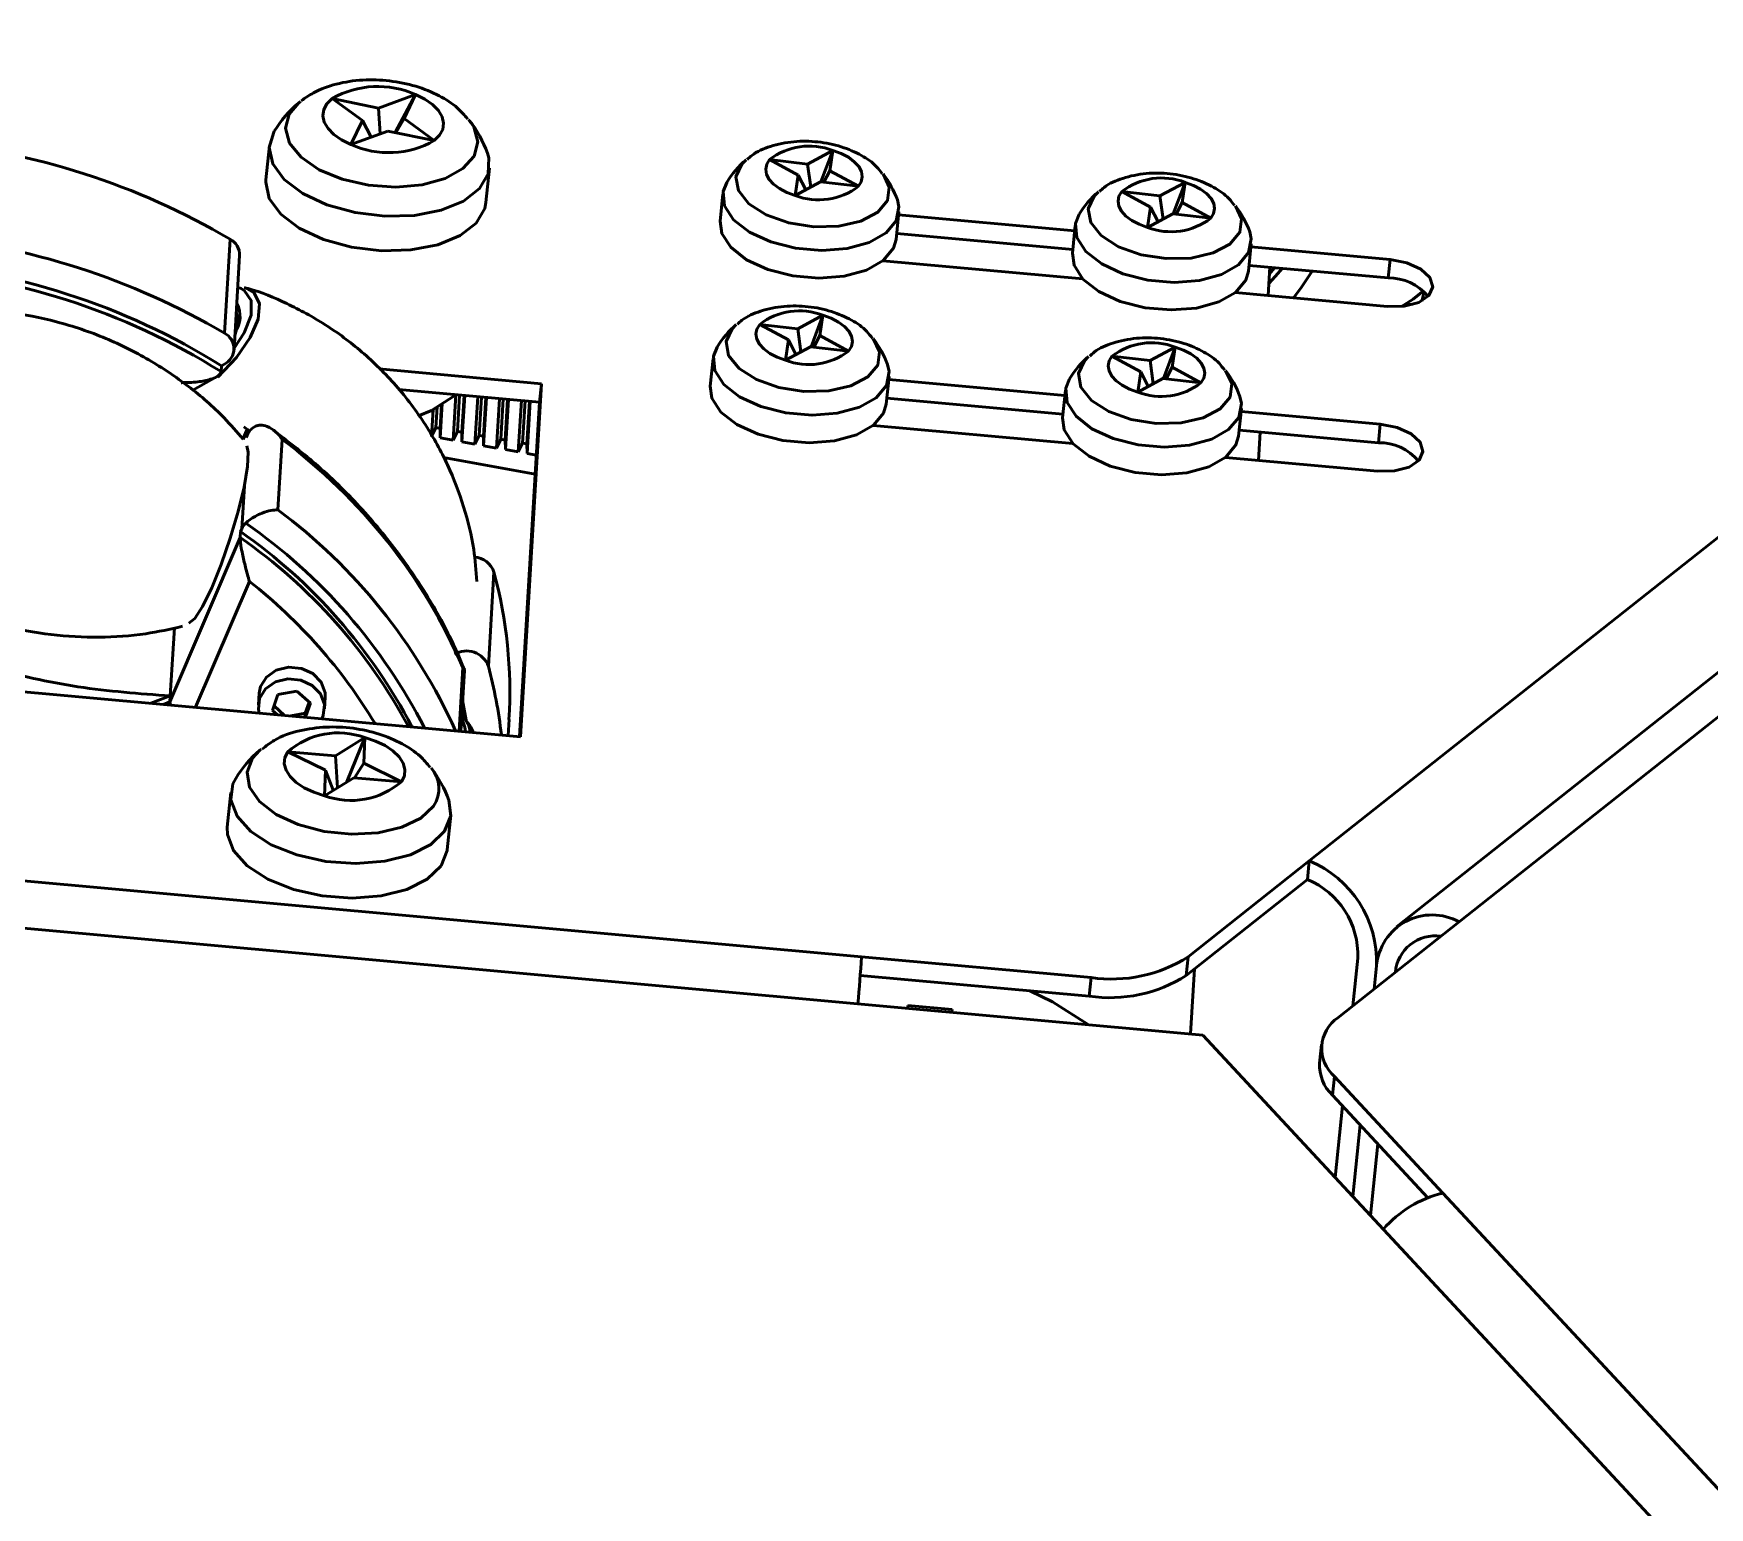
# Model space of a CAD drawing. Header units: millimetres. Extents: x 263 to 2983, y 441 to 2500.
# Drawn here: x 1960.1 to 2035.9, y 1621.9 to 1688.6 of the extents above; entities that cross this region are included whole.
import ezdxf

# ---------------------------------------------------------------- set-up
doc = ezdxf.new("R2010")
doc.units = ezdxf.units.MM
doc.header["$LTSCALE"] = 0.5
doc.layers.add('BOL', color=7, linetype='Continuous', lineweight=50)

msp = doc.modelspace()

# ---------------------------------------------------------------- linework, layer by layer
at = {"layer": 'BOL'}
for p, q in [((2065.057, 1688.588), (2017.776, 1651.162)), ((1972.152, 1685.514), (1972.061, 1685.44)), ((1974.956, 1684.653), (1973.591, 1685.65)), ((1973.591, 1685.65), (1975.686, 1685.218)), ((1975.686, 1685.218), (1977.358, 1685.828)), ((1977.358, 1685.828), (1976.435, 1684.109)), ((1977.358, 1685.828), (1976.839, 1684.742)), ((2069, 1685.603), (2021.719, 1648.178)), ((1975.686, 1685.218), (1975.758, 1684.048)), ((1974.438, 1683.567), (1974.956, 1684.653)), ((1976.109, 1684.176), (1974.438, 1683.567)), ((1974.956, 1684.653), (1975.346, 1683.898)), ((1978.204, 1683.744), (1976.109, 1684.176)), ((1976.839, 1684.742), (1976.472, 1684.102)), ((1976.839, 1684.742), (1978.204, 1683.744)), ((1979.805, 1684.644), (1979.756, 1684.705)), ((1970.751, 1683.525), (1970.59, 1681.965)), ((1995.086, 1682.685), (1996.226, 1683.297)), ((1996.226, 1683.297), (1995.69, 1681.872)), ((1996.226, 1683.297), (1996.092, 1682.383)), ((1980.538, 1680.942), (1980.698, 1682.502)), ((1992.308, 1682.874), (1992.115, 1682.68)), ((1994.662, 1682.176), (1993.365, 1682.883)), ((1993.365, 1682.883), (1995.086, 1682.685)), ((1995.086, 1682.685), (1995.228, 1681.638)), ((1994.528, 1681.262), (1994.662, 1682.176)), ((1995.668, 1681.874), (1994.528, 1681.262)), ((1994.662, 1682.176), (1995.006, 1681.519)), ((1997.389, 1681.676), (1995.668, 1681.874)), ((1996.092, 1682.383), (1995.819, 1681.857)), ((1996.092, 1682.383), (1997.389, 1681.676)), ((2011.018, 1681.243), (2012.158, 1681.855)), ((2012.158, 1681.855), (2011.622, 1680.43)), ((2012.158, 1681.855), (2012.024, 1680.941)), ((1991.26, 1681.342), (1991.131, 1680.093)), ((2008.24, 1681.432), (2008.047, 1681.238)), ((2010.594, 1680.734), (2009.297, 1681.441)), ((2009.297, 1681.441), (2011.018, 1681.243)), ((2011.018, 1681.243), (2011.16, 1680.196)), ((1999.089, 1679.275), (1999.218, 1680.524)), ((1999.203, 1680.384), (2007.167, 1679.663)), ((2010.46, 1679.82), (2010.594, 1680.734)), ((2011.6, 1680.432), (2010.46, 1679.82)), ((2010.594, 1680.734), (2010.938, 1680.077)), ((2013.321, 1680.234), (2011.6, 1680.432)), ((2012.024, 1680.941), (2011.751, 1680.415)), ((2012.024, 1680.941), (2013.321, 1680.234)), ((1999.117, 1679.542), (2007.081, 1678.821)), ((2007.191, 1679.9), (2007.063, 1678.651)), ((1968.716, 1675.032), (1968.97, 1679.289)), ((2015.021, 1677.833), (2015.15, 1679.082)), ((2015.135, 1678.942), (2021.432, 1678.372)), ((1969.151, 1674.282), (1969.405, 1678.54)), ((2007.529, 1677.49), (1998.496, 1678.308)), ((2015.049, 1678.1), (2021.345, 1677.53)), ((2015.921, 1676.731), (2015.998, 1678.014)), ((2016.208, 1677.995), (2015.98, 1677.713)), ((2021.432, 1678.372), (2021.345, 1677.53)), ((1969.467, 1677.049), (1969.319, 1677.104)), ((2021.305, 1676.243), (2014.428, 1676.866)), ((1994.642, 1675.234), (1995.782, 1675.846)), ((1995.782, 1675.846), (1995.245, 1674.421)), ((1995.782, 1675.846), (1995.648, 1674.932)), ((2022.429, 1676.324), (2022.14, 1676.358)), ((1991.864, 1675.423), (1991.671, 1675.229)), ((1994.218, 1674.725), (1992.921, 1675.432)), ((1992.921, 1675.432), (1994.642, 1675.234)), ((1994.642, 1675.234), (1994.783, 1674.187)), ((1995.648, 1674.932), (1995.375, 1674.406)), ((1995.648, 1674.932), (1996.945, 1674.225)), ((1994.084, 1673.811), (1994.218, 1674.725)), ((1995.224, 1674.423), (1994.084, 1673.811)), ((1994.218, 1674.725), (1994.562, 1674.068)), ((1996.945, 1674.225), (1995.224, 1674.423)), ((2010.574, 1673.792), (2011.714, 1674.404)), ((2011.714, 1674.404), (2011.177, 1672.979)), ((2011.714, 1674.404), (2011.58, 1673.49)), ((1968.568, 1673.293), (1968.584, 1673.559)), ((1968.715, 1673.633), (1968.584, 1673.559)), ((1975.71, 1673.414), (1983.054, 1672.749)), ((1990.815, 1673.891), (1990.687, 1672.642)), ((2007.796, 1673.981), (2007.603, 1673.787)), ((2010.15, 1673.283), (2008.853, 1673.99)), ((2008.853, 1673.99), (2010.574, 1673.792)), ((2010.574, 1673.792), (2010.715, 1672.745)), ((2011.58, 1673.49), (2011.307, 1672.964)), ((2011.58, 1673.49), (2012.876, 1672.783)), ((1967.283, 1672.453), (1968.366, 1673.058)), ((1983.054, 1672.749), (1982.102, 1656.783)), ((1982.968, 1671.908), (1983.054, 1672.749)), ((1998.645, 1671.824), (1998.773, 1673.073)), ((1998.759, 1672.933), (2006.723, 1672.212)), ((2010.016, 1672.369), (2010.15, 1673.283)), ((2011.155, 1672.981), (2010.016, 1672.369)), ((2010.15, 1673.283), (2010.494, 1672.626)), ((2012.876, 1672.783), (2011.155, 1672.981)), ((1976.604, 1672.484), (1982.968, 1671.908)), ((1978.084, 1671.542), (1979.095, 1672.185)), ((1979.185, 1672.25), (1979.062, 1670.188)), ((1979.102, 1672.257), (1979.095, 1672.185)), ((1979.354, 1672.235), (1979.255, 1670.584)), ((1979.551, 1672.217), (1979.452, 1670.549)), ((1979.582, 1672.214), (1979.457, 1670.117)), ((1980.172, 1672.161), (1980.044, 1670.012)), ((1980.341, 1672.145), (1980.237, 1670.408)), ((1980.538, 1672.127), (1980.433, 1670.373)), ((1980.569, 1672.125), (1980.439, 1669.941)), ((1981.159, 1672.071), (1981.026, 1669.836)), ((1981.327, 1672.056), (1981.219, 1670.233)), ((1981.525, 1672.038), (1981.415, 1670.197)), ((1981.556, 1672.035), (1981.42, 1669.766)), ((1982.146, 1671.982), (1982.007, 1669.66)), ((1982.968, 1671.908), (1982.066, 1656.787)), ((1982.314, 1671.967), (1982.2, 1670.057)), ((1982.512, 1671.949), (1982.397, 1670.022)), ((1982.542, 1671.946), (1982.402, 1669.59)), ((1998.673, 1672.091), (2006.636, 1671.37)), ((2006.747, 1672.449), (2006.619, 1671.2)), ((1977.494, 1671.302), (1978.084, 1671.542)), ((1978.153, 1671.586), (1978.081, 1670.363)), ((1978.33, 1671.698), (1978.274, 1670.76)), ((1978.536, 1671.83), (1978.47, 1670.725)), ((1978.568, 1671.85), (1978.475, 1670.293)), ((2014.577, 1670.382), (2014.705, 1671.631)), ((2014.691, 1671.491), (2020.987, 1670.921)), ((1969.73, 1670.648), (1969.554, 1670.237)), ((1969.719, 1670.58), (1969.572, 1670.237)), ((1969.833, 1670.616), (1969.592, 1670.803)), ((1969.719, 1670.58), (1969.703, 1670.314)), ((1969.757, 1670.44), (1969.703, 1670.314)), ((1978.081, 1670.363), (1978.274, 1670.76)), ((1978.274, 1670.76), (1978.47, 1670.725)), ((1978.475, 1670.293), (1978.47, 1670.725)), ((1979.062, 1670.188), (1979.255, 1670.584)), ((1979.255, 1670.584), (1979.452, 1670.549)), ((1979.457, 1670.117), (1979.452, 1670.549)), ((1980.044, 1670.012), (1980.237, 1670.408)), ((1980.237, 1670.408), (1980.433, 1670.373)), ((1980.439, 1669.941), (1980.433, 1670.373)), ((2007.085, 1670.039), (1998.052, 1670.857)), ((2014.604, 1670.649), (2020.901, 1670.079)), ((2015.477, 1669.28), (2015.554, 1670.563)), ((2020.987, 1670.921), (2020.901, 1670.079)), ((1971.325, 1670.23), (1971.134, 1667.037)), ((1979.062, 1670.188), (1978.475, 1670.293)), ((1980.044, 1670.012), (1979.457, 1670.117)), ((1981.026, 1669.836), (1980.439, 1669.941)), ((1981.026, 1669.836), (1981.219, 1670.233)), ((1981.219, 1670.233), (1981.415, 1670.197)), ((1981.42, 1669.766), (1981.415, 1670.197)), ((1982.007, 1669.66), (1981.42, 1669.766)), ((1982.007, 1669.66), (1982.2, 1670.057)), ((1982.2, 1670.057), (1982.397, 1670.022)), ((1982.402, 1669.59), (1982.397, 1670.022)), ((1982.774, 1668.661), (1978.624, 1669.404)), ((1982.825, 1669.514), (1982.402, 1669.59)), ((2020.861, 1668.792), (2013.984, 1669.415)), ((1969.503, 1666.182), (1969.619, 1668.132)), ((1969.434, 1665.791), (1969.449, 1666.057)), ((1969.503, 1666.182), (1969.449, 1666.057)), ((1966.254, 1658.359), (1969.434, 1665.791)), ((1969.848, 1663.801), (1967.414, 1658.113)), ((1980.907, 1664.229), (1980.653, 1659.971)), ((1982.102, 1656.783), (1924.349, 1662.01)), ((1966.269, 1658.626), (1966.453, 1661.701)), ((1979.329, 1657.034), (1979.5, 1659.909)), ((1979.405, 1657.027), (1979.569, 1659.779)), ((1965.389, 1658.296), (1966.269, 1658.626)), ((1965.965, 1658.244), (1966.254, 1658.359)), ((1966.254, 1658.359), (1966.269, 1658.626)), ((1966.276, 1658.216), (1966.254, 1658.359)), ((1970.282, 1658.752), (1970.251, 1658.22)), ((1971.139, 1658.684), (1970.888, 1657.97)), ((1971.999, 1658.845), (1971.139, 1658.684)), ((1972.608, 1658.292), (1971.999, 1658.845)), ((1972.373, 1657.844), (1972.549, 1658.345)), ((1972.387, 1657.663), (1972.608, 1658.292)), ((1973.245, 1658.041), (1973.277, 1658.574)), ((1979.489, 1658.431), (1979.646, 1657.534)), ((2024.547, 1648.409), (2037.467, 1658.635)), ((1970.888, 1657.97), (1971.098, 1657.779)), ((1970.963, 1658.183), (1971.441, 1657.748)), ((1971.725, 1657.722), (1972.373, 1657.844)), ((1972.373, 1657.844), (1972.362, 1657.665)), ((1979.473, 1658.165), (1979.581, 1657.575)), ((1981.543, 1656.834), (1981.586, 1657.56)), ((1973.737, 1655.924), (1975.065, 1656.74)), ((1975.065, 1656.74), (1974.256, 1654.737)), ((1975.065, 1656.74), (1975.024, 1655.585)), ((1970.378, 1656.221), (1970.316, 1656.169)), ((1973.281, 1655.267), (1971.58, 1656.105)), ((1971.58, 1656.105), (1973.737, 1655.924)), ((1973.24, 1654.112), (1973.281, 1655.267)), ((1973.281, 1655.267), (1973.638, 1654.357)), ((1973.737, 1655.924), (1973.825, 1654.472)), ((1975.024, 1655.585), (1974.603, 1654.925)), ((1975.024, 1655.585), (1976.725, 1654.748)), ((1997.526, 1646.826), (1907.909, 1654.937)), ((1974.567, 1654.928), (1973.24, 1654.112)), ((1976.725, 1654.748), (1974.567, 1654.928)), ((2012.955, 1643.289), (1892.227, 1654.216)), ((1969.005, 1654.254), (1968.845, 1652.694)), ((1978.793, 1651.671), (1978.953, 1653.231)), ((2017.776, 1651.162), (2012.298, 1646.827)), ((2017.776, 1651.162), (2017.689, 1650.32)), ((2017.689, 1650.32), (2012.212, 1645.985)), ((2019.07, 1644.073), (2024.547, 1648.409)), ((2007.907, 1645.886), (1997.526, 1646.826)), ((2012.298, 1646.827), (2012.212, 1645.985)), ((2012.41, 1643.339), (2012.586, 1646.281)), ((2019.969, 1646.762), (2019.748, 1644.61)), ((2020.708, 1645.369), (2020.815, 1646.418)), ((2007.821, 1645.045), (1997.468, 1645.982)), ((2007.821, 1645.045), (2007.907, 1645.886)), ((1999.628, 1644.62), (1999.615, 1644.497)), ((1999.62, 1644.496), (1999.628, 1644.62)), ((2001.619, 1644.44), (1999.628, 1644.62)), ((2001.612, 1644.316), (2001.619, 1644.44)), ((2069.986, 1581.944), (2012.955, 1643.289)), ((2018.329, 1642.864), (2018.242, 1642.022)), ((2018.912, 1641.412), (2018.825, 1640.571)), ((2023.816, 1636.137), (2018.912, 1641.412)), ((2023.138, 1635.932), (2018.825, 1640.571)), ((2019.282, 1640.079), (2018.949, 1636.842)), ((2019.743, 1635.987), (2020.076, 1639.225)), ((2020.87, 1638.371), (2020.537, 1635.133)), ((2066.151, 1590.601), (2023.816, 1636.137))]:
    msp.add_line(p, q, dxfattribs=at)
at = {"layer": 'BOL', "flags": 128}
for points in [[(1973.591, 1685.65), (1973.351, 1685.411), (1973.208, 1685.145), (1973.169, 1684.861), (1973.235, 1684.572), (1973.402, 1684.287), (1973.666, 1684.017), (1974.016, 1683.774), (1974.438, 1683.567)], [(1978.204, 1683.744), (1978.444, 1683.983), (1978.587, 1684.25), (1978.626, 1684.533), (1978.561, 1684.823), (1978.393, 1685.108), (1978.129, 1685.377), (1977.779, 1685.621), (1977.358, 1685.828)], [(1972.061, 1685.44), (1971.646, 1684.945), (1971.478, 1684.299), (1971.662, 1683.629), (1972.184, 1682.988), (1973.001, 1682.429), (1974.047, 1681.997), (1975.236, 1681.727), (1976.474, 1681.641), (1977.659, 1681.745), (1978.695, 1682.032), (1979.499, 1682.478), (1980.005, 1683.047), (1980.173, 1683.693), (1979.989, 1684.363), (1979.805, 1684.644)], [(1970.973, 1684.166), (1970.953, 1684.132), (1970.744, 1683.427), (1970.905, 1682.693), (1971.423, 1681.981), (1972.26, 1681.347), (1973.354, 1680.836), (1974.624, 1680.487), (1975.975, 1680.325), (1977.308, 1680.362), (1978.523, 1680.596), (1979.531, 1681.01), (1980.257, 1681.572), (1980.646, 1682.241), (1980.671, 1682.967), (1980.611, 1683.175)], [(1997.389, 1681.676), (1997.516, 1681.886), (1997.561, 1682.111), (1997.522, 1682.343), (1997.4, 1682.572), (1997.201, 1682.79), (1996.931, 1682.989), (1996.602, 1683.16), (1996.226, 1683.297)], [(1992.115, 1682.68), (1991.849, 1682.101), (1991.96, 1681.481), (1992.435, 1680.887), (1993.222, 1680.383), (1994.236, 1680.024), (1995.368, 1679.848), (1996.495, 1679.875), (1997.494, 1680.101), (1998.258, 1680.503), (1998.703, 1681.037), (1998.781, 1681.644), (1998.503, 1682.237)], [(1993.365, 1682.883), (1993.238, 1682.673), (1993.194, 1682.448), (1993.233, 1682.216), (1993.354, 1681.987), (1993.553, 1681.769), (1993.823, 1681.57), (1994.152, 1681.399), (1994.528, 1681.262)], [(1970.59, 1681.965), (1970.584, 1681.867), (1970.744, 1681.132), (1971.262, 1680.421), (1972.099, 1679.787), (1973.193, 1679.276), (1974.463, 1678.926), (1975.815, 1678.764), (1977.148, 1678.802), (1978.363, 1679.036), (1979.371, 1679.449), (1980.097, 1680.011), (1980.486, 1680.68), (1980.538, 1680.942)], [(1991.438, 1681.854), (1991.274, 1681.438), (1991.332, 1680.796), (1991.738, 1680.167), (1992.455, 1679.606), (1993.419, 1679.163), (1994.545, 1678.877), (1995.732, 1678.774), (1996.876, 1678.862), (1997.874, 1679.135), (1998.638, 1679.567), (1999.1, 1680.12), (1999.219, 1680.746), (1999.148, 1681.062)], [(2013.321, 1680.234), (2013.448, 1680.444), (2013.493, 1680.669), (2013.453, 1680.901), (2013.332, 1681.13), (2013.133, 1681.348), (2012.863, 1681.547), (2012.534, 1681.718), (2012.158, 1681.855)], [(2008.047, 1681.238), (2007.781, 1680.659), (2007.892, 1680.039), (2008.366, 1679.445), (2009.154, 1678.941), (2010.168, 1678.582), (2011.3, 1678.406), (2012.427, 1678.433), (2013.426, 1678.66), (2014.189, 1679.061), (2014.635, 1679.595), (2014.713, 1680.202), (2014.435, 1680.795)], [(2009.297, 1681.441), (2009.17, 1681.231), (2009.125, 1681.006), (2009.165, 1680.774), (2009.286, 1680.545), (2009.485, 1680.327), (2009.755, 1680.128), (2010.084, 1679.957), (2010.46, 1679.82)], [(2007.37, 1680.412), (2007.206, 1679.996), (2007.264, 1679.354), (2007.67, 1678.725), (2008.387, 1678.164), (2009.351, 1677.721), (2010.477, 1677.435), (2011.664, 1677.332), (2012.808, 1677.42), (2013.806, 1677.693), (2014.57, 1678.125), (2015.032, 1678.678), (2015.151, 1679.304), (2015.079, 1679.62)], [(1991.131, 1680.093), (1991.204, 1679.548), (1991.61, 1678.919), (1992.327, 1678.358), (1993.291, 1677.915), (1994.417, 1677.629), (1995.604, 1677.525), (1996.748, 1677.614), (1997.746, 1677.886), (1998.51, 1678.318), (1998.972, 1678.872), (1999.089, 1679.275)], [(2007.063, 1678.651), (2007.136, 1678.106), (2007.542, 1677.477), (2008.258, 1676.916), (2009.223, 1676.473), (2010.348, 1676.187), (2011.536, 1676.083), (2012.68, 1676.172), (2013.678, 1676.444), (2014.442, 1676.876), (2014.904, 1677.43), (2015.021, 1677.833)], [(2015.955, 1677.297), (2016.356, 1677.732), (2016.548, 1677.964)], [(2021.432, 1678.372), (2022.189, 1678.222), (2022.821, 1677.933), (2023.232, 1677.548), (2023.36, 1677.127), (2023.184, 1676.734), (2022.732, 1676.428), (2022.072, 1676.255), (2021.305, 1676.243)], [(2017.059, 1676.627), (2017.392, 1677.064), (2017.906, 1677.841)], [(1968.424, 1673.048), (1969.262, 1673.94), (1969.884, 1674.835), (1970.238, 1675.663), (1970.298, 1676.355), (1970.056, 1676.855), (1969.636, 1677.097)], [(1969.155, 1674.352), (1969.603, 1675.044), (1969.921, 1675.85), (1969.929, 1676.506), (1969.629, 1676.955), (1969.467, 1677.049)], [(2021.947, 1676.242), (2022.466, 1676.577), (2022.941, 1676.947)], [(1969.19, 1674.934), (1969.343, 1675.488), (1969.253, 1675.992)], [(1996.945, 1674.225), (1997.072, 1674.435), (1997.116, 1674.661), (1997.077, 1674.892), (1996.956, 1675.121), (1996.757, 1675.339), (1996.487, 1675.538), (1996.158, 1675.709), (1995.782, 1675.846)], [(1991.671, 1675.229), (1991.405, 1674.65), (1991.516, 1674.031), (1991.99, 1673.436), (1992.777, 1672.932), (1993.792, 1672.573), (1994.924, 1672.397), (1996.05, 1672.424), (1997.05, 1672.651), (1997.813, 1673.053), (1998.259, 1673.586), (1998.337, 1674.194), (1998.059, 1674.786)], [(1992.921, 1675.432), (1992.794, 1675.222), (1992.749, 1674.997), (1992.788, 1674.765), (1992.91, 1674.536), (1993.109, 1674.318), (1993.379, 1674.119), (1993.708, 1673.948), (1994.084, 1673.811)], [(1990.994, 1674.403), (1990.829, 1673.987), (1990.888, 1673.346), (1991.294, 1672.716), (1992.011, 1672.155), (1992.975, 1671.712), (1994.101, 1671.426), (1995.288, 1671.323), (1996.432, 1671.411), (1997.43, 1671.684), (1998.194, 1672.116), (1998.656, 1672.669), (1998.775, 1673.295), (1998.703, 1673.611)], [(2012.876, 1672.783), (2013.003, 1672.993), (2013.048, 1673.219), (2013.009, 1673.45), (2012.888, 1673.679), (2012.688, 1673.897), (2012.419, 1674.096), (2012.09, 1674.267), (2011.714, 1674.404)], [(2007.603, 1673.787), (2007.337, 1673.208), (2007.448, 1672.589), (2007.922, 1671.994), (2008.709, 1671.49), (2009.724, 1671.131), (2010.856, 1670.955), (2011.982, 1670.982), (2012.982, 1671.209), (2013.745, 1671.611), (2014.19, 1672.144), (2014.269, 1672.752), (2013.991, 1673.344)], [(2008.853, 1673.99), (2008.726, 1673.78), (2008.681, 1673.555), (2008.72, 1673.323), (2008.842, 1673.094), (2009.041, 1672.876), (2009.31, 1672.677), (2009.639, 1672.506), (2010.016, 1672.369)], [(1990.687, 1672.642), (1990.76, 1672.097), (1991.165, 1671.468), (1991.882, 1670.907), (1992.846, 1670.464), (1993.972, 1670.178), (1995.16, 1670.074), (1996.303, 1670.163), (1997.301, 1670.435), (1998.065, 1670.868), (1998.527, 1671.421), (1998.645, 1671.824)], [(2006.925, 1672.961), (2006.761, 1672.545), (2006.82, 1671.904), (2007.226, 1671.274), (2007.942, 1670.713), (2008.907, 1670.27), (2010.032, 1669.984), (2011.22, 1669.881), (2012.364, 1669.969), (2013.362, 1670.242), (2014.126, 1670.674), (2014.588, 1671.227), (2014.706, 1671.853), (2014.635, 1672.169)], [(2006.619, 1671.2), (2006.692, 1670.655), (2007.097, 1670.026), (2007.814, 1669.465), (2008.778, 1669.022), (2009.904, 1668.736), (2011.092, 1668.632), (2012.235, 1668.721), (2013.233, 1668.993), (2013.997, 1669.426), (2014.459, 1669.979), (2014.577, 1670.382)], [(2020.987, 1670.921), (2021.745, 1670.771), (2022.377, 1670.482), (2022.788, 1670.098), (2022.916, 1669.677), (2022.74, 1669.283), (2022.287, 1668.977), (2021.628, 1668.804), (2020.861, 1668.792)], [(1967.106, 1661.915), (1967.374, 1662.124), (1967.73, 1662.675), (1968.142, 1663.518), (1968.572, 1664.578), (1968.984, 1665.762), (1969.339, 1666.964), (1969.608, 1668.076), (1969.765, 1669.001), (1969.797, 1669.657), (1969.738, 1669.934)], [(1973.277, 1658.574), (1973.271, 1658.771), (1973.097, 1659.247), (1972.722, 1659.634), (1972.205, 1659.873), (1971.622, 1659.928), (1971.063, 1659.79), (1970.614, 1659.481), (1970.342, 1659.047), (1970.282, 1658.752)], [(1973.12, 1657.596), (1973.186, 1657.747), (1973.239, 1658.239), (1973.065, 1658.715), (1972.691, 1659.102), (1972.173, 1659.341), (1971.59, 1659.396), (1971.032, 1659.258), (1970.582, 1658.949), (1970.31, 1658.515), (1970.257, 1658.022), (1970.292, 1657.852)], [(1979.612, 1657.009), (1979.594, 1657.219), (1979.442, 1657.647)], [(1979.839, 1656.988), (1979.763, 1657.274), (1979.55, 1657.665)], [(1976.725, 1654.748), (1976.853, 1655.017), (1976.878, 1655.302), (1976.798, 1655.592), (1976.617, 1655.875), (1976.34, 1656.142), (1975.98, 1656.38), (1975.549, 1656.583), (1975.065, 1656.74)], [(1970.316, 1656.169), (1969.983, 1655.806), (1969.739, 1655.172), (1969.847, 1654.503), (1970.298, 1653.851), (1971.056, 1653.27), (1972.058, 1652.807), (1973.225, 1652.499), (1974.46, 1652.372), (1975.665, 1652.435), (1976.741, 1652.684), (1977.602, 1653.098), (1978.178, 1653.644), (1978.178, 1653.644)], [(1971.58, 1656.105), (1971.451, 1655.836), (1971.426, 1655.55), (1971.506, 1655.261), (1971.688, 1654.977), (1971.964, 1654.711), (1972.325, 1654.472), (1972.755, 1654.27), (1973.24, 1654.112)], [(1969.228, 1654.895), (1969.102, 1654.643), (1969.01, 1653.923), (1969.287, 1653.19), (1969.911, 1652.498), (1970.838, 1651.898), (1971.997, 1651.435), (1973.304, 1651.143), (1974.66, 1651.044), (1975.966, 1651.145), (1977.125, 1651.438), (1978.05, 1651.903), (1978.674, 1652.504)], [(1978.674, 1652.504), (1978.949, 1653.197), (1978.865, 1653.904)], [(1968.845, 1652.694), (1968.849, 1652.363), (1969.126, 1651.63), (1969.751, 1650.937), (1970.677, 1650.337), (1971.837, 1649.874), (1973.143, 1649.582), (1974.5, 1649.483), (1975.806, 1649.584), (1976.965, 1649.878), (1977.89, 1650.343), (1978.513, 1650.944)], [(1978.513, 1650.944), (1978.789, 1651.637), (1978.793, 1651.671)], [(2005.141, 1645.287), (2006.17, 1644.787), (2007.774, 1643.758)]]:
    msp.add_lwpolyline(points, dxfattribs=at)
at = {"layer": 'BOL'}
for centre, radius, start, end in [((1975.65, 1682.023), 4.17, 65.82966, 119.57798), ((1975.554, 1681.357), 5.373, 130.54445, 148.48304), ((1975.554, 1681.357), 5.373, 19.77755, 37.71613), ((1952.308, 1650.923), 32.898, 59.57096, 84.80617), ((1976.145, 1687.371), 4.17, 245.82963, 299.57801), ((1995.164, 1680.546), 2.949, 68.88999, 127.58408), ((1995.102, 1679.607), 4.299, 130.54445, 148.48304), ((1995.102, 1679.607), 4.299, 19.77755, 37.71613), ((2011.096, 1679.104), 2.949, 68.89144, 127.58131), ((1995.59, 1684.013), 2.949, 248.89133, 307.58139), ((2011.034, 1678.165), 4.299, 130.54445, 148.48304), ((2011.522, 1682.571), 2.949, 248.891, 307.58308), ((2011.034, 1678.165), 4.299, 19.77755, 37.71613), ((1952.054, 1646.666), 32.898, 59.57095, 84.80618), ((1968.588, 1678.567), 0.817, 358.11667, 62.16187), ((1952.05, 1646.875), 31.157, 57.98383, 86.39328), ((1952.065, 1647.141), 31.157, 57.98393, 86.3932), ((2021.392, 1675.255), 2.276, 39.38547, 91.17889), ((2021.823, 1676.912), 1.119, 337.72366, 1.7864), ((1968.196, 1675.79), 1.228, 324.72934, 28.44514), ((1994.72, 1673.095), 2.949, 68.89009, 127.584), ((1968.363, 1674.332), 0.783, 296.71745, 63.20646), ((1994.658, 1672.156), 4.299, 130.54445, 148.48304), ((1995.146, 1676.562), 2.949, 248.89003, 307.58405), ((1994.658, 1672.156), 4.299, 19.77755, 37.71613), ((2010.652, 1671.653), 2.949, 68.89331, 127.58077), ((2010.59, 1670.714), 4.299, 130.54445, 148.48304), ((2011.078, 1675.12), 2.949, 248.891, 307.58308), ((2010.59, 1670.714), 4.299, 19.77755, 37.71613), ((1970.497, 1670.119), 0.807, 134.2185, 156.55928), ((1956.152, 1649.814), 25.437, 23.3821, 53.38199), ((2020.948, 1667.805), 2.275, 39.37619, 91.18794), ((1955.921, 1646.578), 25.496, 24.24781, 53.3645), ((1955.212, 1645.753), 24.798, 27.56174, 54.96022), ((1970.243, 1665.862), 0.806, 134.20826, 156.56867), ((1955.281, 1645.724), 25.229, 26.99651, 55.19552), ((1955.38, 1645.642), 24.565, 28.17708, 55.10474), ((1979.969, 1663.91), 0.991, 18.76418, 86.8453), ((1955.142, 1645.069), 23.816, 31.12128, 51.86501), ((1960.619, 1658.795), 21.003, 356.62909, 14.99336), ((1979.659, 1659.595), 1.064, 20.71015, 120.64895), ((1960.148, 1654.499), 21.223, 6.39055, 14.9416), ((1973.86, 1653.472), 3.483, 69.76828, 130.89333), ((1973.809, 1652.086), 5.373, 130.54445, 148.48304), ((1973.809, 1652.086), 5.373, 19.77755, 37.71613), ((1977.01, 1654.433), 1.409, 325.95366, 41.86819), ((1974.444, 1657.381), 3.483, 249.77001, 310.8916), ((2015.889, 1646.607), 4.93, 357.80037, 67.50108), ((2016.274, 1646.904), 3.698, 357.80166, 67.49992), ((2023.332, 1646.194), 2.526, 61.23031, 174.91873), ((2023.467, 1645.969), 1.806, 81.84556, 174.87973), ((1898.138, 1653.239), 99.595, 355.08185, 356.30828), ((2008.838, 1652.265), 6.446, 261.70113, 302.4715), ((2008.751, 1651.423), 6.446, 261.70113, 302.4715), ((2020.022, 1642.681), 1.686, 124.35092, 228.8239), ((2020.064, 1641.911), 1.826, 176.50598, 227.24152), ((2025.007, 1631.143), 5.134, 103.41482, 139.13873)]:
    msp.add_arc(centre, radius, start, end, dxfattribs=at)
for points, knots in [([(1979.719, 1684.72), (1979.571, 1684.891), (1979.211, 1685.309), (1978.417, 1685.809), (1977.381, 1686.234), (1976.192, 1686.477), (1974.953, 1686.519), (1973.779, 1686.338), (1972.851, 1686.002), (1972.375, 1685.673), (1972.194, 1685.548)], [0, 0, 0, 0, 0.086861, 0.212431, 0.350075, 0.490769, 0.632138, 0.777371, 0.915112, 1, 1, 1, 1]), ([(1998.462, 1682.246), (1998.381, 1682.355), (1998.133, 1682.69), (1997.509, 1683.108), (1996.616, 1683.5), (1995.557, 1683.716), (1994.442, 1683.734), (1993.425, 1683.517), (1992.715, 1683.224), (1992.424, 1682.947), (1992.357, 1682.883)], [0, 0, 0, 0, 0.06413, 0.1957, 0.342825, 0.496063, 0.65066, 0.810995, 0.956573, 1, 1, 1, 1]), ([(2014.394, 1680.804), (2014.313, 1680.913), (2014.065, 1681.248), (2013.441, 1681.666), (2012.548, 1682.058), (2011.489, 1682.274), (2010.374, 1682.292), (2009.357, 1682.075), (2008.647, 1681.782), (2008.356, 1681.505), (2008.289, 1681.441)], [0, 0, 0, 0, 0.06413, 0.1957, 0.342825, 0.496064, 0.65066, 0.810997, 0.956572, 1, 1, 1, 1]), ([(1980.127, 1663.804), (1980.092, 1664.285), (1980.012, 1665.417), (1979.569, 1667.201), (1978.847, 1669.1), (1977.823, 1670.956), (1976.524, 1672.682), (1974.985, 1674.201), (1973.319, 1675.446), (1971.58, 1676.381), (1970.331, 1676.92), (1969.673, 1677.079), (1969.611, 1677.093)], [0, 0, 0, 0, 0.081674, 0.192309, 0.304753, 0.418213, 0.541183, 0.659925, 0.774206, 0.884026, 0.989091, 1, 1, 1, 1]), ([(1969.56, 1670.231), (1969.28, 1670.563), (1968.54, 1671.44), (1967.109, 1672.658), (1965.319, 1673.871), (1963.318, 1674.864), (1961.17, 1675.59), (1958.938, 1676.016), (1956.753, 1676.131), (1954.751, 1676.002), (1953.513, 1675.723), (1952.959, 1675.598)], [0, 0, 0, 0, 0.071035, 0.187726, 0.30527, 0.423316, 0.550906, 0.67394, 0.792593, 0.907187, 1, 1, 1, 1]), ([(1998.018, 1674.795), (1997.937, 1674.904), (1997.689, 1675.239), (1997.064, 1675.657), (1996.172, 1676.05), (1995.113, 1676.265), (1993.998, 1676.283), (1992.981, 1676.067), (1992.271, 1675.773), (1991.979, 1675.496), (1991.913, 1675.432)], [0, 0, 0, 0, 0.0641304, 0.1956998, 0.3428244, 0.4960641, 0.6506594, 0.8109954, 0.9565725, 1, 1, 1, 1]), ([(2013.95, 1673.353), (2013.869, 1673.462), (2013.621, 1673.797), (2012.996, 1674.215), (2012.103, 1674.608), (2011.045, 1674.823), (2009.93, 1674.841), (2008.913, 1674.625), (2008.202, 1674.331), (2007.911, 1674.054), (2007.844, 1673.99)], [0, 0, 0, 0, 0.064123, 0.195694, 0.34282, 0.49606, 0.650656, 0.810995, 0.956571, 1, 1, 1, 1]), ([(1968.568, 1673.293), (1968.555, 1673.251), (1968.53, 1673.167), (1968.361, 1673.044), (1968.03, 1672.914), (1967.475, 1672.815), (1967.017, 1672.794), (1966.769, 1672.795), (1966.767, 1672.795)], [0, 0, 0, 0, 0.107633, 0.214421, 0.382768, 0.66394, 0.99702, 1, 1, 1, 1]), ([(1969.719, 1670.58), (1969.724, 1670.616), (1969.733, 1670.681), (1969.76, 1670.673), (1969.772, 1670.669)], [0, 0, 0, 0, 0.549715, 1, 1, 1, 1]), ([(1969.934, 1670.697), (1969.998, 1670.746), (1970.123, 1670.844), (1970.379, 1670.885), (1970.698, 1670.82), (1971.038, 1670.596), (1971.239, 1670.36), (1971.324, 1670.232), (1971.325, 1670.23)], [0, 0, 0, 0, 0.139515, 0.278341, 0.474051, 0.742703, 0.996658, 1, 1, 1, 1]), ([(1979.55, 1659.833), (1979.472, 1660.028), (1979.07, 1661.042), (1978.135, 1662.813), (1976.643, 1665.084), (1974.867, 1667.205), (1972.966, 1669.082), (1971.564, 1670.156), (1970.92, 1670.649)], [0, 0, 0, 0, 0.046627, 0.24282, 0.439196, 0.635787, 0.832574, 1, 1, 1, 1]), ([(1950.241, 1667.124), (1950.516, 1666.799), (1951.251, 1665.928), (1952.677, 1664.716), (1954.466, 1663.503), (1956.468, 1662.51), (1958.616, 1661.783), (1960.847, 1661.357), (1963.032, 1661.243), (1965.031, 1661.371), (1966.266, 1661.649), (1966.817, 1661.774)], [0, 0, 0, 0, 0.069839, 0.18674, 0.304496, 0.422755, 0.550574, 0.67383, 0.792697, 0.907497, 1, 1, 1, 1]), ([(1971.134, 1667.037), (1971.133, 1667.037), (1971.042, 1667.042), (1970.825, 1667.028), (1970.466, 1666.928), (1970.134, 1666.773), (1969.871, 1666.609), (1969.744, 1666.496), (1969.681, 1666.439)], [0, 0, 0, 0, 0.003365, 0.257307, 0.525963, 0.721655, 0.86049, 1, 1, 1, 1]), ([(1969.848, 1663.801), (1969.848, 1663.803), (1969.789, 1664.007), (1969.678, 1664.412), (1969.545, 1664.974), (1969.469, 1665.378), (1969.434, 1665.639), (1969.434, 1665.74), (1969.434, 1665.791)], [0, 0, 0, 0, 0.002971, 0.336052, 0.617237, 0.78558, 0.892372, 1, 1, 1, 1]), ([(1948.871, 1664.221), (1950.324, 1663.331), (1953.196, 1661.573), (1957.734, 1659.929), (1962.11, 1658.936), (1964.871, 1658.73), (1966.269, 1658.626)], [0, 0, 0, 0, 0.282957, 0.558872, 0.776682, 1, 1, 1, 1]), ([(1979.563, 1659.781), (1979.565, 1659.785), (1979.592, 1659.837), (1979.543, 1659.876), (1979.501, 1659.908), (1979.5, 1659.909)], [0, 0, 0, 0, 0.089842, 0.988106, 1, 1, 1, 1]), ([(1979.99, 1656.974), (1979.946, 1657.058), (1979.81, 1657.315), (1979.631, 1657.532), (1979.51, 1657.679)], [0, 0, 0, 0, 0.323255, 1, 1, 1, 1]), ([(1978.018, 1655.394), (1977.874, 1655.568), (1977.522, 1655.992), (1976.741, 1656.501), (1975.718, 1656.937), (1974.537, 1657.195), (1973.299, 1657.253), (1972.08, 1657.079), (1971.094, 1656.747), (1970.604, 1656.363), (1970.427, 1656.225)], [0, 0, 0, 0, 0.086018, 0.208747, 0.343652, 0.482234, 0.621337, 0.763992, 0.914931, 1, 1, 1, 1])]:
    msp.add_open_spline(points, degree=3, knots=knots, dxfattribs=at)

doc.saveas('drawing.dxf')
